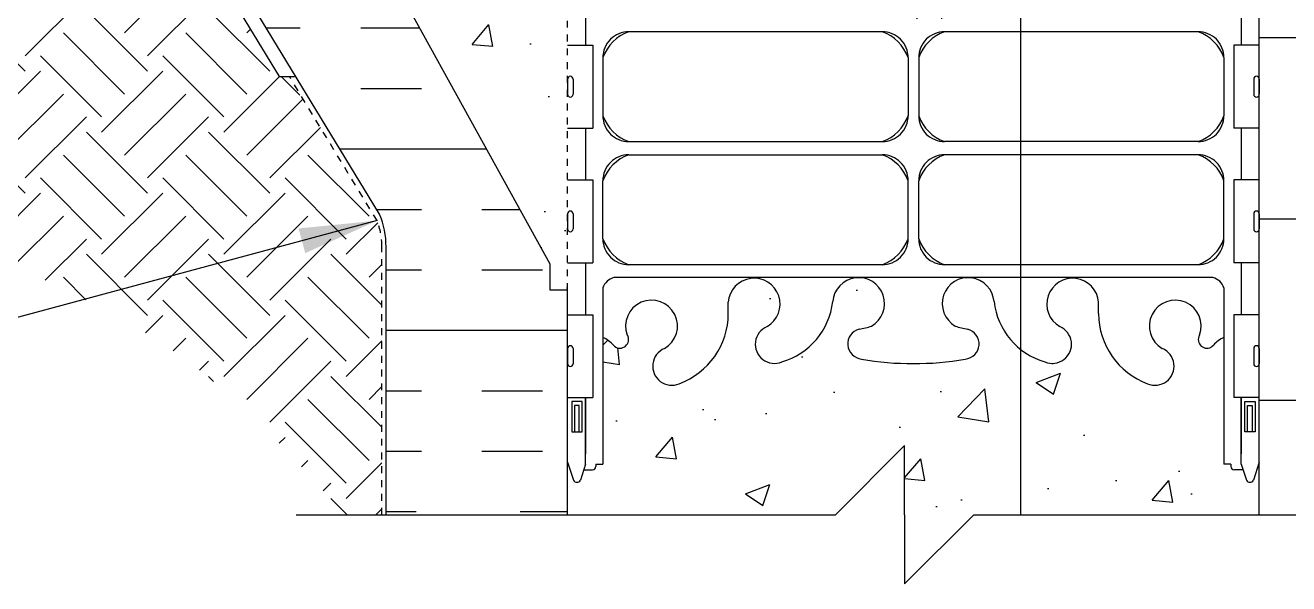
# Model space of a CAD drawing. Header units: inches. Extents: x 112.5 to 171.6, y -23.4 to 65.9.
# Drawn here: x 127.28 to 145.55, y 4.73 to 12.82 of the extents above; entities that cross this region are included whole.
import ezdxf

# ---------------------------------------------------------------- set-up
doc = ezdxf.new("R2010")
doc.units = ezdxf.units.IN
doc.header["$LTSCALE"] = 0.5
doc.header["$MEASUREMENT"] = 0
doc.linetypes.add('DASHEDX2', pattern=[1.5, 1, -0.5])
doc.linetypes.add('HIDDEN2', pattern=[0.1875, 0.125, -0.0625])
for name, color, linetype in [('HATCH', 12, 'Continuous'), ('Hidden2', 12, 'HIDDEN2'), ('line25', 2, 'Continuous'), ('LINE3', 3, 'Continuous'), ('LINE50', 5, 'Continuous'), ('LINE9', 9, 'Continuous'), ('TEXT', 4, 'Continuous'), ('Web_Edge', 9, 'Continuous')]:
    doc.layers.add(name, color=color, linetype=linetype)
doc.styles.add('DIM', font='romans.shx', dxfattribs={"width": 0.7})
doc.dimstyles.new('ext_12', dxfattribs={"dimscale": 12, "dimtxt": 0.09375, "dimasz": 0.09375, "dimexe": 0.09375, "dimexo": 0.0625, "dimgap": 0.0625, "dimtad": 1, "dimdec": 1, "dimzin": 3, "dimdsep": 46, "dimlunit": 4, "dimtxsty": 'DIM', "dimcen": 0.09, "dimdle": 0.09375, "dimclrt": 4, "dimadec": 0, "dimazin": 0, "dimtfac": 1, "dimtdec": 1, "dimtmove": 2, "dimatfit": 3, "dimfxl": 1, "dimfrac": 2, "dimtolj": 1, "dimtzin": 0, "dimarcsym": 0})

msp = doc.modelspace()

# ---------------------------------------------------------------- hatches: boundary and pattern name
at = {"layer": 'HATCH', "linetype": 'Continuous'}
h = msp.add_hatch(dxfattribs=at)
h.set_pattern_fill('AR-CONC', color=256, scale=0.5)
h.set_pattern_definition([(49.99999999999999, (0, 0), (3.586300913003767, -0.3137606749129755), [0.375, -4.125]), (355, (0, 0), (-0.693756668065, 3.760960668500059), [0.3, -3.3]), (100.45144446, (0.298858405, -0.02614672), (2.89254423363556, 3.447199954843147), [0.3187009599999999, -3.505710559999999]), (46.18420000000001, (0, 1), (5.336206653357862, -0.8275964039653827), [0.5625, -6.1875]), (96.63563549, (0.444683725, 0.931033465), (4.673309728371142, 4.870593003872752), [0.47805171, -5.258568799999999]), (351.1841639899999, (0, 1), (4.673309725273866, 4.870593001349951), [0.45, -4.950000005]), (21, (0.5, 0.75), (2.984535260592308, -2.013094453326694), [0.375, -4.125]), (326.0000000000001, (0.5, 0.75), (1.216576659607909, 3.625750225234265), [0.3, -3.3]), (71.45144474, (0.74871127, 0.58224213), (4.201111883649856, 1.612655764031769), [0.31870095, -3.50571056]), (37.50000000000001, (0, 0), (0.06079927658645334, 1.664469269156557), [0, -3.26, 0, -3.35, 0, -3.3125]), (7.499999999999999, (0, 0), (1.315347687210743, 1.972058559411801), [0, -1.91, 0, -3.185, 0, -1.2625]), (327.5, (-1.115, 0), (2.669112180862045, -0.1127743586718988), [0, -1.25, 0, -3.9, 0, -5.175]), (317.5, (-1.615, 0), (2.915930846711931, 0.5005249116615886), [0, -1.625, 0, -2.59, 0, -3.675])])
h.paths.add_polyline_path([(145.1214207367917, 57.25828009773525), (144.8854259676717, 57.2582800977352), (144.8854259676671, 57.1882800977352), (145.0804259676818, 57.1882800977352), (145.0804259676818, 56.6882800977352), (144.7804259676817, 56.6882800977352), (144.7804259676817, 57.1882800977352, -0.231744824776997), (144.422751520655, 57.33931584404508, 0.834348943481251), (144.211257238792, 57.21376001626842), (144.2229674447572, 57.19241412459426, -0.4546159428613818), (143.9531489702044, 56.69586049569624), (144.1870118678065, 56.74289006377941), (142.6062162918197, 56.3899308510796, -0.05497433642746644), (142.2793458332147, 56.35388293475287), (140.8773817565391, 56.36125432741986, -0.7678017647788162), (140.6902699916391, 57.06123769228028, -0.05561716192564654), (140.869568201312, 57.10680827064258, 0.8432432356322678), (140.8352517259414, 57.53912955369184, 0.04754436165066442), (140.1214248506743, 57.6038851877686, 0.001137159543214405), (140.1042428444001, 57.60392426518395), (140.1042428444001, 58.02819850870237), (145.1214207367917, 58.02819850870237)])
h.paths.add_polyline_path([(144.8854259676935, 57.59540324951811), (144.8854259676962, 57.63712930944226), (144.9754259676968, 57.63712930943538, -0.01792190260217172), (144.9420926343408, 57.62398235812952, 0.02351081453967414), (144.9205606861746, 57.61457369025941, -0.3458470847322642), (144.9746840518938, 57.60178703829924, -0.3735837265969425), (144.9661532049188, 57.27406787888533, -1), (144.899756732468, 57.33482566395125, 0.3730148297713313), (144.9054194025827, 57.54431906532059, -0.5037776998805583), (144.9203127616068, 57.61510869802526, 0.04013188813906167)], flags=16)
h.paths.add_polyline_path([(140.1042428444001, 57.60392426518395), (140.1042428444001, 58.02819850870237), (138.9845742861413, 58.02819850870237), (138.4550841035108, 57.49870832607179, -0.2447230782180458), (138.9914966253716, 56.70849730600269, 1.661382059457345), (139.5525797097094, 57.06123769228028, 0.05561716192564539), (139.3732815000365, 57.10680827064258, -0.8432432356324888), (139.4075979754072, 57.53912955369186, -0.04640469321336556)])
h.paths.add_polyline_path([(139.5529679448094, 56.73625432741986, -1), (139.1779679448094, 56.73625432741986, -1)], flags=16)
h.paths.add_polyline_path([(137.9845742861413, 58.02819850870237), (137.9845742861413, 59.02819850870237), (136.9845742861413, 58.02819850870237), (135.1214207367912, 58.02819850870237), (135.1214207367912, 57.73444100189054, 0.08841615068720518), (135.2674237336518, 57.63712930943538), (135.3574237336523, 57.63712930944226), (135.357423733655, 57.59540324951811, -0.2490694201798183), (135.4674237336711, 57.38828009774866), (135.4674237336747, 57.32078009773856, -0.4142135623889389), (135.4049237336747, 57.2582800977352), (135.3574237336769, 57.2582800977352), (135.3574237336814, 57.1882800977352), (135.4624237336669, 57.1882800977352, 0.2317357955359701), (135.82008825379, 57.33930442955095, -0.8344002606332611), (136.0315924625565, 57.21376001626842), (136.0198822565913, 57.19241412459426, 2.155403933975797), (136.5585301106967, 57.38683188147422, -1), (136.7721194080968, 57.89793408516295, -0.3112229933496695), (137.4810938240769, 56.88193994126485), (137.4805839330059, 56.71695211847378, 1.661382059455108), (138.0416670173435, 57.06969250475245, -0.01067247357724902), (138.030858585487, 57.074482808048), (137.9845742861413, 57.02819850870237), (137.9845742861413, 57.10196712024889, -0.5064615816704426), (137.9845742861413, 57.5485200929581)])
h.paths.add_polyline_path([(140.1042428444001, 54.9226772607179), (137.9635038681338, 54.92267726071785, 0.05497433642746692), (137.6366334095288, 54.88662934439112), (136.0558378335421, 54.53367013169132, 0.1744501189768916), (135.6484047895621, 54.23786304668526, -0.16867203976069), (135.462423733666, 54.08828009773552), (135.3574237336814, 54.08828009773552), (135.3574237336769, 54.01828009773552), (135.4049237336747, 54.01828009773553, -0.4142135623889344), (135.4674237336747, 53.95578009773216), (135.4674237336711, 53.88828009772206, -0.2490694201798178), (135.357423733655, 53.68115694595261), (135.3574237336523, 53.63943088602846), (135.2674237336518, 53.63943088603534, 0.08841615068716407), (135.1214207367913, 53.54211919358023), (135.1214207367914, 47.92676281020042, 0.08841615068710791), (135.2674237336517, 47.82945111774538), (135.3574237336523, 47.82945111775226), (135.357423733655, 47.78772505782811, -0.2490694201798173), (135.4674237336711, 47.58060190605866), (135.4674237336747, 47.51310190604856, -0.4142135623889365), (135.4049237336747, 47.45060190604519), (135.3574237336769, 47.4506019060452), (135.3574237336814, 47.3806019060452), (135.462423733666, 47.3806019060452, -0.1686720397605262), (135.648404789562, 47.23101895709564, 0.1744501189769593), (136.0558378335421, 46.9352118720894), (137.6366334095288, 46.58225265938961, 0.05497433642746768), (137.9635038681338, 46.54620474306287), (140.1042428444001, 46.54620474306282)])
h.paths.add_polyline_path([(145.1214207367916, 53.5421270805428, 0.08841040745024993), (144.9754259676968, 53.63943088603534), (144.8854259676962, 53.63943088602846), (144.8854259676935, 53.68115694595261, -0.2490694201798181), (144.7754259676774, 53.88828009772206), (144.7754259676738, 53.95578009773216, -0.4142135623888804), (144.8379259676738, 54.01828009773553), (144.8854259676717, 54.01828009773553), (144.8854259676671, 54.08828009773552), (144.7804259676825, 54.08828009773552, -0.1686720397607656), (144.5944449117864, 54.23786304668536, 0.1744501189768532), (144.1870118678064, 54.53367013169132), (142.6062162918197, 54.88662934439112, 0.05497433642746693), (142.2793458332147, 54.92267726071785), (140.1042428444001, 54.9226772607179), (140.1042428444001, 46.54620474306282), (140.1214248506743, 46.54620474306282), (142.2793458332147, 46.54620474306287, 0.05497433642746687), (142.6062162918197, 46.58225265938961), (144.1870118678064, 46.9352118720894, 0.1744501189768073), (144.5944449117863, 47.23101895709524, -0.1686720397608633), (144.7804259676824, 47.3806019060452), (144.8854259676671, 47.3806019060452), (144.8854259676717, 47.45060190604519), (144.8379259676738, 47.45060190604519, -0.4142135623888886), (144.7754259676738, 47.51310190604856), (144.7754259676774, 47.58060190605866, -0.2490694201798191), (144.8854259676935, 47.78772505782811), (144.8854259676962, 47.82945111775226), (144.9754259676968, 47.82945111774538, 0.08841040745019517), (145.1214207367915, 47.92675492323784)])
h.paths.add_polyline_path([(137.8293254416345, 45.09832317679325, 0.3733745676624755), (137.4805839330059, 44.75192988530694), (137.4810337403117, 44.60638364557705, -0.3161137694332014), (136.7721194080969, 43.57094791861783, -1), (136.5585301106967, 44.08205012230651, 2.155403933975673), (136.0198822565913, 44.27646787918646), (136.0315924625565, 44.2551219875123, -0.8343745963365923), (135.8200932172762, 44.12957186704185, 0.2317403101388565), (135.4624237336669, 44.28060190604552), (135.3574237336814, 44.28060190604552), (135.3574237336769, 44.21060190604552), (135.4049237336747, 44.21060190604553, -0.4142135623889323), (135.4674237336747, 44.14810190604216), (135.4674237336711, 44.08060190603206, -0.2490694201798192), (135.357423733655, 43.87347875426261), (135.3574237336523, 43.83175269433846), (135.2674237336518, 43.83175269434534, 0.08841615068706739), (135.1214207367914, 43.73444100189036), (135.1214207367914, 41.7344410018903), (135.1214207367914, 39.73444100189022, 0.08841615068704645), (135.2674237336517, 39.63712930943527), (135.3574237336523, 39.63712930944214), (135.357423733655, 39.595403249518, -0.2490694201798172), (135.4674237336711, 39.38828009774855), (135.4674237336747, 39.32078009773845, -0.4142135623889365), (135.4049237336747, 39.25828009773508), (135.3574237336769, 39.25828009773509), (135.3574237336814, 39.18828009773509), (135.4624237336669, 39.18828009773509, 0.2317357953059846), (135.8200882535372, 39.33930442926008, -0.8344002619403942), (136.0315924625565, 39.21376001626831), (136.0198822565913, 39.19241412459415, 2.155403933975173), (136.5585301106968, 39.38683188147405, -1), (136.7721194080972, 39.89793408516266, -0.3112229933495401), (137.4810938240769, 38.88193994126473), (137.4805839330059, 38.71695211847367, 0.373374567662476), (137.8293254416345, 38.37055882698736)])
h.paths.add_polyline_path([(140.1042428444001, 43.86495773859677, -0.04640469321336632), (139.4075979754072, 43.92975245008886, -0.8432432356325935), (139.3732815000367, 44.36207373313817, 0.05561716192563215), (139.5525797097095, 44.4076443115005, 1.661382059457842), (138.9914966253716, 44.76038469777767, -0.3009499255517192), (138.2552563147255, 43.88808729533199, -1), (138.0416670173437, 44.3991894990284, 0.7949104091165008), (137.8293254416345, 45.09832317679325), (137.8293254416345, 38.37055882698736, 0.7949104091167811), (138.0416670173435, 39.06969250475234, -1), (138.255256314726, 39.58079470844847, -0.3009499255517746), (138.9914966253716, 38.7084973060022, 1.661382059454825), (139.5525797097098, 39.06123769228, 0.05561716192583858), (139.3732815000363, 39.1068082706425, -0.843243235628734), (139.4075979754061, 39.53912955369154, -0.04640469321344106), (140.1042428444001, 39.60392426518383)])
h.paths.add_polyline_path([(145.1214207367914, 41.7344410018903), (145.1214207367915, 43.73444888885293, 0.08841040745015341), (144.9754259676968, 43.83175269434534), (144.8854259676962, 43.83175269433846), (144.8854259676935, 43.87347875426261, -0.2490694201798171), (144.7754259676774, 44.08060190603206), (144.7754259676738, 44.14810190604216, -0.4142135623889365), (144.8379259676738, 44.21060190604553), (144.8854259676717, 44.21060190604552), (144.8854259676671, 44.28060190604552), (144.7804259676816, 44.28060190604552, 0.2317357955644494), (144.4227614475272, 44.12957757419377, -0.8344002604714367), (144.211257238792, 44.2551219875123), (144.2229674447572, 44.27646787918646, 2.15540393397643), (143.684319590652, 44.08205012230645, -1), (143.4707302932508, 43.57094791861812, -0.3112229933494161), (142.7617558772716, 44.58694206251585), (142.7622657683426, 44.75192988530694, 1.6613820594557), (142.2011826840052, 44.39918949902819, -1), (141.9875933866231, 43.88808729533197, -0.3009499255517974), (141.2513530759769, 44.76038469777791, 1.661382059457751), (140.6902699916392, 44.40764431150043, 0.05561716192562534), (140.869568201312, 44.36207373313815, -0.8432432356306002), (140.8352517259419, 43.92975245008898, -0.04868417691274823), (140.1042428444001, 43.86511405068379), (140.1042428444001, 39.60376795309681, -0.04868417691270191), (140.8352517259412, 39.53912955369175, -0.8432432356327108), (140.8695682013119, 39.10680827064245, 0.05561716192560345), (140.6902699916391, 39.06123769228016, 1.661382059458657), (141.251353075977, 38.70849730600315, -0.3009499255516672), (141.987593386623, 39.58079470844863, -1), (142.2011826840051, 39.06969250475237, 1.661382059455246), (142.7622657683426, 38.71695211847367), (142.7618159610368, 38.86249835820354, -0.3161137694332046), (143.4707302932516, 39.89793408516277, -1), (143.6843195906516, 39.38683188147398, 2.15540393397488), (144.2229674447572, 39.19241412459415), (144.211257238792, 39.2137600162683, -0.8343745963366241), (144.4227564840723, 39.33931013673876, 0.2317403101388408), (144.7804259676816, 39.18828009773509), (144.8854259676671, 39.18828009773509), (144.8854259676717, 39.25828009773509), (144.8379259676738, 39.25828009773508, -0.4142135623889219), (144.7754259676738, 39.32078009773845), (144.7754259676774, 39.38828009774855, -0.2490694201798135), (144.8854259676935, 39.595403249518), (144.8854259676962, 39.63712930944214), (144.9754259676968, 39.63712930943527, 0.0884104074501347), (145.1214207367914, 39.73443311492765)])
h.paths.add_polyline_path([(141.0648817565391, 38.73625432741974, -1), (140.6898817565391, 38.73625432741974, -1)], flags=16)
h.paths.add_polyline_path([(137.8293254416345, 36.91666392393202, 0.03253752820909848), (137.6366334095287, 36.886629344391), (136.0558378335421, 36.53367013169121, 0.1744501189767775), (135.6484047895622, 36.23786304668541, -0.1686720397609037), (135.4624237336661, 36.08828009773541), (135.3574237336814, 36.08828009773541), (135.3574237336769, 36.01828009773541), (135.4049237336747, 36.01828009773541, -0.4142135623889198), (135.4674237336747, 35.95578009773205), (135.4674237336711, 35.88828009772195, -0.2490694201798245), (135.357423733655, 35.68115694595249), (135.3574237336523, 35.63943088602835), (135.2674237336518, 35.63943088603523, 0.08841615068704808), (135.1214207367914, 35.54211919358028), (135.1214207367914, 33.59992693917865, -0.5205670499998428), (135.3522631244631, 33.59992693917859, -0.5205670500024118), (135.4729306909072, 33.59992693917906, -0.5205670499981297), (135.6565552721702, 33.59992693917852, -0.5205670500013982), (135.7614836302029, 33.59992693917874, -0.5205670500004954), (135.9713401650933, 33.59992693917891, -0.5205670499958774), (136.0972541947319, 33.59992693917809, -0.5205670500003072), (136.2231682243711, 33.59992693917815, -0.5205670500021624), (136.4330249404368, 33.59992693917886, -0.5205670499983678), (136.6428816565016, 33.59992693917832, -0.5205670500010089), (136.7635492229455, 33.59992693917852, -0.5205670500001036), (136.9891451474219, 33.59992693917856, -0.5205670500029406), (137.083580760239, 33.59992693917899, -0.5205670499991399), (137.2724516235226, 33.59992693917873, -0.5205670499999999), (137.5505118176027, 33.59992693917873, -0.5205670499986691), (137.7603685336676, 33.5999269391783, -0.1780156656871084), (137.8293254416345, 33.6478753394259)])
h.paths.add_polyline_path([(140.1042428444001, 36.92267726071779), (137.9635038681338, 36.92267726071773, 0.0223967465078862), (137.8293254416345, 36.91666392393202), (137.8293254416345, 33.6478753394259, -0.3134996564537247), (137.9597323233423, 33.59992693917864, -0.5205670500005835), (138.2063139194254, 33.59992693917887, -0.5205670500006618), (138.3164887406534, 33.59992693917899, -0.5205670499994632), (138.6227884875961, 33.59992693917872, -0.5205670500021436), (138.7277168456289, 33.59992693917908, -0.5205670499942138), (138.8431379488766, 33.59992693917803, -0.5205670500064132), (138.9638055153212, 33.59992693917924, -0.52056704999549), (139.0529946649422, 33.59992693917861, -0.5205670500003056), (139.1684157681906, 33.59992693917867, -0.5205670499996384), (139.3467940674334, 33.59992693917856, -0.520567050001686), (139.4936935875044, 33.59992693917896, -0.520567050000445), (139.6458397519455, 33.59992693917906, -0.5205670499973201), (139.8032321984065, 33.5999269391784, -0.5205670500019328), (139.9029142744189, 33.5999269391787, -0.5205670499987828), (140.0812923924866, 33.59992693917836, -0.06366063212874838), (140.1042428444001, 33.62516230136303)])
h.paths.add_polyline_path([(145.1214207367914, 35.54212708054284, 0.08841040745013386), (144.9754259676968, 35.63943088603523), (144.8854259676962, 35.63943088602835), (144.8854259676935, 35.68115694595249, -0.2490694201798132), (144.7754259676774, 35.88828009772195), (144.7754259676738, 35.95578009773205, -0.4142135623888782), (144.8379259676738, 36.01828009773541), (144.8854259676717, 36.01828009773541), (144.8854259676671, 36.08828009773541), (144.7804259676824, 36.08828009773541, -0.1686720397614548), (144.5944449117858, 36.23786304668604, 0.1744501189765066), (144.1870118678064, 36.5336701316912), (142.6062162918197, 36.886629344391, 0.05497433642746752), (142.2793458332147, 36.92267726071773), (140.1042428444001, 36.92267726071779), (140.1042428444001, 33.62516230136303, -0.442250404228859), (140.3016418537681, 33.599926939179, -0.5205670499985258), (140.4957593614218, 33.59992693917855, -0.5205670500006964), (140.7003696142918, 33.59992693917907, -0.5205670499986317), (140.800051509129, 33.64203499509132, -0.5205670500015492), (140.9312120019637, 33.64203499509164, -0.520567049993413), (141.0204009704096, 33.64203499509084, -0.4392635881371952), (141.1214207367915, 33.64203499509139, -0.520567049999625), (141.3522631244631, 33.64203499509125, -0.5205670499976621), (141.4729306909067, 33.64203499509081, -0.520567050000912), (141.6565552721702, 33.64203499509108, -0.5205670500002296), (141.7614836302028, 33.64203499509111, -0.5205670500004062), (141.9713401650932, 33.64203499509125, -0.5205670500001113), (142.0972541947323, 33.64203499509127, -0.5205670499999264), (142.2231682243714, 33.64203499509125, -0.5205670500005042), (142.4330249404368, 33.64203499509142, -0.5205670499988181), (142.6428816565017, 33.64203499509103, -0.520567050002248), (142.7635492229457, 33.64203499509146, -0.5205670499999723), (142.9891451474221, 33.64203499509145, -0.5205670499953947), (143.0835807602384, 33.64203499509076, -0.5205670500011843), (143.2724516235224, 33.64203499509112, -0.5205670500004244), (143.5505118176027, 33.6420349950913, -0.5205670499998003), (143.7603685336678, 33.64203499509124, -0.5205670500004872), (143.9597323233425, 33.64203499509139, -0.5205670499985174), (144.206313919425, 33.64203499509081, -0.5205670500065332), (144.3164887406537, 33.64203499509195, -0.5205670499978919), (144.6227884875958, 33.64203499509092, -0.5205670499997043), (144.7277168456284, 33.64203499509088, -0.5205670500017636), (144.843137948877, 33.6420349950912, -0.5205670499996528), (144.9638055153207, 33.64203499509114, -0.5205670500049439), (145.0529946649426, 33.64203499509183, -0.2855581962695071), (145.1214207367914, 33.6712575356436)])
h.paths.add_polyline_path([(145.1214207367914, 32.60944100189009), (145.1214207367914, 33.67125753564361, 0.2855581962718153), (145.0529946649425, 33.64203499509079, 0.5205670500107283), (144.96380551532, 33.64203499509208, 0.5205670499914395), (144.8431379488774, 33.64203499509065, 0.5205670500031496), (144.7277168456286, 33.64203499509123, 0.5205670500050397), (144.6227884875954, 33.64203499509206, 0.5205670499962801), (144.3164887406539, 33.64203499509168, 0.5205670500101041), (144.2063139194247, 33.64203499509116, 0.5205670499980518), (143.9597323233423, 33.64203499509124, 0.5205670499985566), (143.7603685336682, 33.64203499509078, 0.5205670500012882), (143.5505118176027, 33.64203499509119, 0.5205670500002724), (143.2724516235225, 33.64203499509132, 0.5205670500014512), (143.0835807602384, 33.6420349950908, 0.5205670499986726), (142.9891451474217, 33.64203499509155, 0.5205670499977453), (142.7635492229459, 33.64203499509117, 0.5205670500060421), (142.6428816565013, 33.64203499509148, 0.520567049997822), (142.4330249404367, 33.64203499509115, 0.5205670499988515), (142.2231682243717, 33.6420349950908, 0.5205670500043544), (142.097254194732, 33.64203499509161, 0.5205670499976057), (141.9713401650932, 33.64203499509116, 0.5205670499997349), (141.761483630203, 33.64203499509079, 0.5205670500047703), (141.6565552721698, 33.64203499509152, 0.520567049998821), (141.4729306909068, 33.64203499509065, 0.5205670500017179), (141.3522631244628, 33.64203499509181, 0.5205670499982422), (141.1214207367915, 33.64203499509117, 0.4392635881353033), (141.0204009704099, 33.64203499509048, 0.5205670500022472), (140.9312120019631, 33.6420349950925, 0.5205670499992407), (140.8000515091288, 33.64203499509138, 0.5205670499969984), (140.7003696142918, 33.59992693917917, 0.5205670499997069), (140.495759361422, 33.59992693917833, 0.5205670499997226), (140.301641853768, 33.59992693917843, 0.5205670500008132), (140.0812923924868, 33.59992693917872, 0.5205670499975552), (139.9029142744193, 33.59992693917812, 0.5205670500078596), (139.8032321984062, 33.59992693917925, 0.5205670499949963), (139.6458397519457, 33.59992693917883, 0.5205670500013881), (139.4936935875045, 33.59992693917891, 0.5205670500010756), (139.3467940674336, 33.59992693917854, 0.5205670500000112), (139.1684157681907, 33.59992693917857, 0.5205670500016257), (139.0529946649421, 33.59992693917884, 0.5205670499914117), (138.9638055153215, 33.59992693917883, 0.520567050006988), (138.8431379488768, 33.59992693917895, 0.5205670499934875), (138.7277168456292, 33.59992693917861, 0.520567050007091), (138.6227884875958, 33.59992693917891, 0.5205670499986407), (138.3164887406535, 33.59992693917893, 0.5205670500003043), (138.2063139194255, 33.59992693917872, 0.520567050000918), (137.9597323233423, 33.59992693917864, 0.3134996564537739), (137.8293254416345, 33.64787533942589), (137.8293254416345, 28.55221807984847, 0.02239674650788233), (137.9635038681338, 28.54620474306276), (140.1214248506743, 28.5462047430627), (142.2793458332147, 28.54620474306276, 0.05497433642746693), (142.6062162918197, 28.58225265938949), (144.1870118678064, 28.93521187208928, 0.1744501189770518), (144.5944449117867, 29.23101895709572, -0.1686720397603792), (144.7804259676825, 29.38060190604509), (144.8854259676671, 29.38060190604509), (144.8854259676717, 29.45060190604508), (144.8379259676738, 29.45060190604508, -0.414213562388899), (144.7754259676738, 29.51310190604845), (144.7754259676774, 29.58060190605855, -0.2490694201798182), (144.8854259676935, 29.787725057828), (144.8854259676962, 29.82945111775214), (144.9754259676968, 29.82945111774526, 0.08841040745013398), (145.1214207367914, 29.92675492323765)])
h.paths.add_polyline_path([(137.8293254416345, 33.6478753394259, 0.1780156656871166), (137.7603685336677, 33.59992693917813, 0.5205670499988309), (137.5505118176028, 33.59992693917861, 0.5205670500006899), (137.2724516235225, 33.59992693917874, 0.5205670499979407), (137.0835807602391, 33.5999269391788, 0.5205670500053704), (136.9891451474218, 33.59992693917891, 0.5205670499993855), (136.7635492229456, 33.5999269391787, 0.520567050002739), (136.6428816565014, 33.59992693917921, 0.5205670499958593), (136.4330249404372, 33.59992693917827, 0.5205670500029247), (136.2231682243713, 33.59992693917879, 0.5205670500023687), (136.0972541947318, 33.59992693917926, 0.5205670499927338), (135.9713401650937, 33.59992693917833, 0.5205670500012053), (135.7614836302032, 33.5999269391784, 0.5205670500093671), (135.6565552721695, 33.59992693917974, 0.5205670499937441), (135.4729306909074, 33.59992693917874, 0.5205670500048034), (135.352263124463, 33.59992693917884, 0.5205670499994901), (135.1214207367914, 33.59992693917865), (135.1214207367914, 29.92676281020021, 0.08841615068704645), (135.2674237336517, 29.82945111774526), (135.3574237336523, 29.82945111775214), (135.357423733655, 29.787725057828, -0.2490694201798145), (135.4674237336711, 29.58060190605855), (135.4674237336747, 29.51310190604845, -0.4142135623889365), (135.4049237336747, 29.45060190604508), (135.3574237336769, 29.45060190604508), (135.3574237336814, 29.38060190604509), (135.4624237336661, 29.38060190604509, -0.1686720397639657), (135.6484047895647, 29.23101895709155, 0.1744501189753072), (136.0558378335421, 28.93521187208928), (137.6366334095288, 28.58225265938949, 0.03253752820909674), (137.8293254416345, 28.55221807984848)])
h.paths.add_polyline_path([(137.8293254416345, 27.09832317679314, 0.3733745676624753), (137.4805839330059, 26.75192988530682), (137.4810337403117, 26.60638364557688, -0.3161137694331541), (136.772119408097, 25.57094791861777, -1), (136.5585301106972, 26.08205012230669, 2.15540393397358), (136.0198822565913, 26.27646787918634), (136.0315924625565, 26.25512198751219, -0.8343745963365462), (135.8200932172762, 26.12957186704174, 0.231740310138857), (135.4624237336669, 26.2806019060454), (135.3574237336814, 26.28060190604541), (135.3574237336769, 26.21060190604541), (135.4049237336747, 26.21060190604541, -0.414213562388899), (135.4674237336747, 26.14810190604204), (135.4674237336711, 26.08060190603194, -0.2490694201798141), (135.357423733655, 25.8734787542625), (135.3574237336523, 25.83175269433834), (135.2674237336518, 25.83175269434523, 0.08841615068704808), (135.1214207367914, 25.73444100189027), (135.1214207367914, 23.7344410018903), (135.1214207367914, 22.97505231989737), (135.2003086161892, 23.21697515005111, -0.7257365567850741), (135.3064171168285, 23.23570788534397), (135.3553301603067, 23.08570788534386), (135.4814171168282, 23.08570788534395, -0.4142135623733448), (135.5314171168283, 23.03570788534395), (135.5314171168284, 23.00570788534387), (135.6314171168283, 23.00570788534392), (135.6314187951272, 22.0293053836707), (136.6592973513415, 21.86005849885018, -0.02738957254440524), (136.6892159222679, 21.85513221169597), (137.8293254416345, 21.66740576936438)])
h.paths.add_polyline_path([(141.6674190375555, 26.04617756014534, -0.2085134546882652), (141.251353075977, 26.76038469777722, 1.661382059456443), (140.6902699916384, 26.40764431150061, 0.05561716192568123), (140.8695682013114, 26.3620737331382, -0.843243235636265), (140.8352517259405, 25.9297524500886, -0.04754436165064248), (140.1214248506737, 25.864996816012, -0.04754436165063641), (139.4075979754071, 25.92975245008877, -0.8432432356322118), (139.3732815000365, 26.36207373313803, 0.05561716192559845), (139.5525797097092, 26.40764431150021, 1.661382059446302), (138.9914966253722, 26.7603846977829, -0.3009499255531962), (138.2552563147253, 25.88808729533179, -1), (138.0416670173433, 26.39918949902802, 0.794910409117087), (137.8293254416345, 27.09832317679314), (137.8293254416345, 21.66740576936439), (139.252665038971, 21.43304365388439, -0.1491697539706988), (139.3715985975061, 21.48146320231793, -0.04993240552124677), (140.1214207367662, 21.54588358828924, -0.04993240552137328), (140.8712428760281, 21.48146320231756, -0.5697745947913395), (141.034018814214, 21.13973217715355), (141.4344051374697, 21.07380596677969, -0.08568689649869154), (141.6674190375555, 21.33744414363951)])
h.paths.add_polyline_path([(143.7464207367919, 24.10944100189036), (145.1214207367914, 24.10944100189037), (145.1214207367914, 25.73444888885285, 0.08841040745013302), (144.9754259676968, 25.83175269434523), (144.8854259676962, 25.83175269433835), (144.8854259676935, 25.8734787542625, -0.2490694201798142), (144.7754259676774, 26.08060190603194), (144.7754259676738, 26.14810190604204, -0.4142135623889365), (144.8379259676738, 26.21060190604541), (144.8854259676717, 26.2106019060454), (144.8854259676671, 26.2806019060454), (144.7804259676816, 26.2806019060454, 0.231735794867998), (144.4227614482929, 26.12957757507418, -0.8344002644299114), (144.211257238792, 26.25512198751219), (144.2229674447572, 26.27646787918635, 0.2356648398152875), (144.1871150548206, 26.60944100189025), (143.7464207367919, 26.60944100189025, -0.08672050347123042), (143.5768442557261, 26.63907538126163, 0.4572840597588014), (143.684319590652, 26.08205012230633, -1), (143.4707302932532, 25.57094791861713, -0.311222993350031), (142.7617558772716, 26.5869420625157), (142.7622657683426, 26.75192988530682, 1.66138205945295), (142.2011826840044, 26.39918949902843, -1), (141.9875933866242, 25.88808729533153, -0.08697839327725226), (141.6674190375555, 26.04617756014534), (141.6674190375555, 21.33744414363952, -0.09803726214774625), (142.0235845367099, 21.52312835707436, -1), (142.2371738340923, 21.01202615337829, 0.06399404901242041), (142.1610811528991, 20.95415403791936), (142.4041166906393, 20.91413665705803, -0.06948418126676975), (142.7978734308556, 20.78337262310032), (142.7978071111239, 20.80483200682937, -0.3161137694330635), (143.5067214433382, 21.84026773378838, -1), (143.7203107407372, 21.32916553009895, 2.15540393396858), (144.2589585948443, 21.13474777321997), (144.2472483888791, 21.15609366489399, -0.8343745963369881), (144.4587476341594, 21.28164378536455, 0.108939815690826), (144.6114243567565, 21.16845117614886), (144.6114243567545, 23.00570788534392), (144.7114243567546, 23.00570788534387), (144.7114243567546, 23.03570788534395, -0.4142135623733189), (144.7614243567546, 23.08570788534394), (144.8875113132762, 23.08570788534385), (144.9303158561138, 23.21697515004624, -0.7257365568512691), (145.0364243567561, 23.23570788533963), (145.1214207367914, 22.97505231989737), (145.1214207367914, 23.60944100189041), (143.8464207367919, 23.60944100189042, 0.4142135623730978), (143.7464207367919, 23.50944100189045), (143.7464207367919, 22.10944100189025), (143.2464207367914, 22.1094410018903), (143.2464207367919, 23.60944100189051, -0.4142135623730074)])
h.paths.add_polyline_path([(139.516580331808, 21.00357134090529, 0.05561716192597808), (139.3372821221341, 21.04914191926806, -0.6165232501479585), (139.252665038971, 21.43304365388439), (137.8293254416345, 21.66740576936439), (137.8354939458092, 21.26757725522918, -0.5355214610651015), (138.2192569368201, 21.52312835707509, -0.3009499255525502), (138.9554972474685, 20.65083095462793, 1.661382059449909)])
h.paths.add_polyline_path([(141.2873442260644, 20.65083095463211, -0.1095602174412272), (141.4344051374697, 21.0738059667797), (141.0340188142141, 21.13973217715355, -0.1847188741665833), (140.9055593514029, 21.04914191926881, 0.05561716192713285), (140.7262611417252, 21.00357134090543, 1.661382059463259)])
h.paths.add_polyline_path([(142.7982569184297, 20.6592857670995), (142.7978734308556, 20.78337262310032, 0.06948418126685624), (142.4041166906388, 20.91413665705812), (142.1610811528991, 20.95415403791936, 1.443877072178053)])
h.paths.add_polyline_path([(136.6592973513417, 21.86005849885015), (135.6314187951272, 22.0293053836707), (135.6314202748124, 21.16845259002756, 0.1089334969714593), (135.7840888757933, 21.28163807806916, -0.8344002611169242), (135.9955930846533, 21.15609366489399), (135.9838828786881, 21.13474777321998, 2.155403933981662), (136.5225307327923, 21.32916553010042, -0.8657108306802885)])
h.paths.add_polyline_path([(138.2192569368202, 21.52312835707504, -0.3009499255526319), (138.9554972474685, 20.65083095462744, 0.3926768993805261), (139.3294685669062, 20.30358797604555), (137.8185558745404, 20.31204278851766, -0.3926768993804828), (137.4445845551027, 20.6592857670995), (137.4450944461738, 20.82427358989048, 0.3112229933493444), (136.7361200301948, 21.84026773378813, 0.04450018129124067), (136.689215922209, 21.85513221170566), (136.6592973513415, 21.86005849885018, -0.02738957254431964), (136.6892159222677, 21.85513221169599), (137.8293254416345, 21.66740576936439), (137.8356257620643, 21.2590332231705, -0.5454882056348648)])
h.paths.add_polyline_path([(141.6674190375555, 16.55635439443697), (135.7925760064414, 16.55635439443697, 0.2681558504666305), (135.6314210990113, 16.40821732226832), (135.6314210990113, 15.04678436489596), (135.7514171168141, 14.84679100189035), (135.7514171168141, 14.73444100189008), (135.7514171168141, 14.62209100189026), (135.6314210990113, 14.42209763888466), (135.6314210990113, 13.06066468151226, 0.2681558504665981), (135.7925760064414, 12.91252760934361), (141.6674190375555, 12.91252760934361)])
h.paths.add_polyline_path([(141.6674190375555, 16.55635439443696), (141.6674190375555, 12.91252760934361), (144.4502736949057, 12.91252760934361, 0.2681384484784901), (144.6114243567568, 13.06065112545825), (144.611424356757, 14.42209100190937), (144.4914243567687, 14.62209100189071), (144.4914243567687, 14.73444100189099), (144.4914243567687, 14.84679100189081), (144.6114243567571, 15.0467910018723), (144.6114243567573, 16.40823087832087, 0.2681384484803265), (144.4502736949057, 16.55635439443697)])
h.paths.add_polyline_path([(141.6674190375555, 8.13143786014109, -0.197097440074505), (141.2873442260637, 8.818051049156296, 1.66138205944406), (140.7262611417253, 8.465310662874963, 0.0556171619262187), (140.9055593514, 8.419740084512107, -0.8432432356491597), (140.8712428760223, 7.987418801461928, -0.04993240552094638), (140.1214207367667, 7.922998415491364, -0.04993240552143121), (139.3715985975039, 7.987418801463079, -0.8432432356298095), (139.33728212213, 8.419740084511872, 0.05561716192693403), (139.516580331807, 8.465310662875112, 1.661382059443019), (138.955497247469, 8.818051049157376, -0.3009499255535501), (138.2192569368211, 7.945753646705668, -1), (138.0056676394402, 8.456855850402405, 1.661382059455451), (137.4445845551027, 8.809596236681102), (137.4450343624085, 8.664049996951213, -0.3161137694322136), (136.7361200301972, 7.628614269993484, -1), (136.5225307327951, 8.139716473681624, 2.15540393396903), (135.9838828786881, 8.3341342305606), (135.9955930846533, 8.312788338886612, -0.8343745963371402), (135.784093839373, 8.187238218416049, 0.1089377873102202), (135.6314203466276, 8.300429381600438), (135.6314171168283, 6.463174118436655), (135.5314171168284, 6.463174118436712), (135.5314171168283, 6.433174118436632, -0.4142135623733189), (135.4814171168282, 6.383174118436635), (135.3553301603067, 6.383174118436727), (135.3125256174691, 6.251906853734347, -0.725736556851395), (135.2064171168267, 6.233174118440964), (135.1214207367914, 6.493829683883142), (135.1214207367914, 5.734441001890296), (138.9937330173435, 5.734441001890296), (139.9937330173435, 6.73444100189031), (139.9937330173435, 5.734441001890303), (139.9937330173435, 4.734441001890303), (140.9937330173435, 5.734441001890303), (141.6674190375555, 5.734441001890303)])
h.paths.add_polyline_path([(144.6114243567568, 8.300430827631892, 0.108935479223875), (144.4587525989133, 8.187243927061893, -0.8344002671880575), (144.2472483888791, 8.312788338886612), (144.2589585948443, 8.3341342305606, 2.155403933974662), (143.7203107407386, 8.139716473680807, -1), (143.5067214433447, 7.628614269989754, -0.3112229933512484), (142.7977470273586, 8.644608413890047), (142.7982569184297, 8.80959623668111, 1.661382059449155), (142.2371738340903, 8.456855850403201, -1), (142.0235845367055, 7.945753646707516, -0.09803726214663823), (141.6674190375555, 8.131437860141084), (141.6674190375555, 5.734441001890303), (145.1214207367914, 5.73444100189031), (145.1214207367914, 6.493829683883156), (145.0425328573936, 6.251906853729309, -0.7257365567840784), (144.9364243567543, 6.233174118436629), (144.8875113132762, 6.383174118436735), (144.7614243567546, 6.383174118436628, -0.414213562373376), (144.7114243567546, 6.433174118436632), (144.7114243567544, 6.463174118436712), (144.6114243567545, 6.463174118436662)])
at = {"layer": 'HATCH'}
h = msp.add_hatch(dxfattribs=at)
h.set_pattern_fill('INSUL', color=256, scale=7, style=0)
h.set_pattern_definition([(0, (25.23172057118137, -8.359081475926814), (0, 2.625), []), (0, (25.23172057118137, -7.484081475926814), (0, 2.625), [0.875, -0.875]), (0, (25.23172057118137, -6.609081475926814), (0, 2.625), [0.875, -0.875])])
h.paths.add_polyline_path([(147.7464207367914, 41.7344410018903), (147.3089207367914, 41.7344410018903), (147.3089207367914, 41.2344410018903), (145.8089207367914, 41.2344410018903), (145.8089207367914, 41.7344410018903), (145.1214207367914, 41.7344410018903), (145.1214207367914, 31.48444100189006), (147.7464207367914, 28.85944100189019), (147.7464207367914, 29.9844410018903)])
h.paths.add_polyline_path([(147.7464207367914, 20.7344410018903), (145.1214207367912, 18.10944100189015), (145.1214207367914, 5.734441001890303), (147.7464207367914, 5.734441001890303)])
h = msp.add_hatch(dxfattribs=at)
h.set_pattern_fill('INSUL', color=256, scale=7, style=0)
h.set_pattern_definition([(0, (-2867.369344917794, -416.8478394666566), (0, 2.625), []), (0, (-2867.369344917794, -415.9728394666566), (0, 2.625), [0.875, -0.875]), (0, (-2867.369344917794, -415.0978394666566), (0, 2.625), [0.875, -0.875])])
h.paths.add_polyline_path([(129.6964207367913, 18.73444100189036, -0.0795791067839555), (128.6964207367913, 21.98444100189036), (128.6964207367913, 23.73444100189036), (127.9964207367914, 23.73444100189036), (127.9964207367914, 18.73444100189036, 0.1316524975873954), (128.6662937178692, 16.23444100189036), (132.4042991396257, 10.0844410018905, -0.1043800181721882), (132.4964207367919, 9.609441001890474), (132.4964207367914, 5.734441001890474), (132.9339207367914, 5.734441001890474), (132.9339207367914, 6.234441001890474), (134.4339207367914, 6.234441001890474), (134.4339207367914, 5.734441001890474), (135.1214207367914, 5.734441001890474), (135.1214207367914, 8.984441001890474), (134.8714207367914, 8.984441001890474), (134.8714207367914, 9.359441001890474)])
h = msp.add_hatch(dxfattribs=at)
h.set_pattern_fill('AR-CONC', color=256, scale=0.5, style=0)
h.set_pattern_definition([(49.99999999999999, (-2867.369344917794, -416.8478394666566), (3.586300913003767, -0.3137606749129755), [0.375, -4.125]), (355, (-2867.369344917794, -416.8478394666566), (-0.693756668065, 3.760960668500059), [0.3, -3.3]), (100.4514, (-2867.070486517794, -416.8739861666567), (2.892546908570108, 3.447197710304768), [0.3187009499999995, -3.505710559999996]), (46.18420000000001, (-2867.369344917794, -415.8478394666566), (5.336205243128222, -0.8275950716450908), [0.5625, -6.1875]), (96.6356, (-2866.924661192794, -415.9168060016567), (4.673313527743517, 4.870589354502209), [0.4780514399999994, -5.258564999999991]), (351.1842, (-2867.369344917794, -415.8478394666566), (4.673309725668136, 4.870593004626623), [0.45, -4.95]), (21, (-2866.869344917794, -416.0978394666566), (2.984535260592308, -2.013094453326694), [0.375, -4.125]), (326.0000000000001, (-2866.869344917794, -416.0978394666566), (1.216576659607909, 3.625750225234265), [0.3, -3.3]), (71.4514, (-2866.620633752794, -416.2655974966567), (4.20111314290745, 1.612652483549762), [0.31870095, -3.50571056]), (37.50000000000001, (-2867.369344917794, -416.8478394666566), (0.06079927658645334, 1.664469269156557), [0, -3.26, 0, -3.35, 0, -3.3125]), (7.499999999999999, (-2867.369344917794, -416.8478394666566), (1.315347687210743, 1.972058559411801), [0, -1.91, 0, -3.185, 0, -1.2625]), (327.5, (-2868.484344917794, -416.8478394666566), (2.669112180862045, -0.112774358671899), [0, -1.25, 0, -3.9, 0, -5.175]), (317.5, (-2868.984344917794, -416.8478394666566), (2.915930846711931, 0.5005249116615884), [0, -1.625, 0, -2.59, 0, -3.675])])
h.paths.add_polyline_path([(134.8714207367914, 9.35944100189019), (134.871420736791, 8.984441001890474), (135.1214207367914, 8.984441001890474), (135.121420736791, 23.73444100189025), (130.496420736791, 23.73444100189036), (130.4964207367914, 22.23444100189042, -1), (129.9964207367914, 22.23444100189042), (129.9964207367914, 23.73444100189042), (128.6964207367913, 23.7344410018903), (128.6964207367913, 21.98444100189195, 0.07957910678395538), (129.6964207367903, 18.73444100189172)])
h = msp.add_hatch(dxfattribs=at)
h.set_pattern_fill('EARTH', color=256, scale=5, angle=45, style=0)
h.set_pattern_definition([(45, (0, 0), (1.110223024625157e-16, 1.767766952966369), [1.25, -1.25]), (45, (-0.3314563036811941, 0.3314563036811942), (1.110223024625157e-16, 1.767766952966369), [1.25, -1.25]), (45, (-0.6629126073623882, 0.6629126073623883), (1.110223024625157e-16, 1.767766952966369), [1.25, -1.25]), (135, (-0.6629126073623882, 0.8838834764831844), (-1.767766952966369, 2.220446049250313e-16), [1.25, -1.25]), (135, (-0.3314563036811941, 1.215339780164379), (-1.767766952966369, 2.220446049250313e-16), [1.25, -1.25]), (135, (1.110223024625157e-16, 1.546796083845573), (-1.767766952966369, 2.220446049250313e-16), [1.25, -1.25])])
edge = h.paths.add_edge_path()
edge.add_spline(control_points=[(120.8376547427698, 12.77218549208268), (121.5454673752609, 11.97049778573313), (124.2623789829206, 10.07816791204898), (128.7896548091898, 9.233137337750001), (131.2311904781047, 6.481241545122369), (131.8937664988794, 5.734441001890303)], knot_values=[0, 0, 0, 0, 1.960740272846692, 9.898370891313377, 12.85475256925777, 12.85475256925777, 12.85475256925777, 12.85475256925777], degree=3, periodic=0)
edge.add_line((131.8937664988794, 5.734441001890304), (132.4359787537933, 5.734441001890304))
edge.add_line((132.4359787537933, 5.734441001890304), (132.4359787537938, 9.617012743879435))
edge.add_arc((131.4840605196101, 9.634379103056116), 0.952076632946348, 358.954838049134, 381.9741185307469)
edge.add_line((132.3669716186269, 9.99063449773146), (131.099135460885, 12.0765577349556))
edge.add_line((131.099135460885, 12.0765577349556), (130.9559851714787, 12.0765577349556))
edge.add_line((130.9559851714787, 12.0765577349556), (128.5049806878783, 16.10910340393939))
edge.add_arc((132.9964207367913, 18.70470016326458), 5.187499999999838, 191.6439143472148, 210.0235556856277, ccw=False)
edge.add_line((127.9156750995736, 17.6577140029493), (112.5155323273426, 17.38875414143682))
edge.add_spline(control_points=[(112.5155323273426, 17.38875414143682), (113.7909573741029, 16.98868929909154), (115.4912475735991, 16.45535624880335), (116.9706038997263, 15.53246297227142), (117.3310238333989, 15.28522402936997)], knot_values=[17.5414522740905, 17.5414522740905, 17.5414522740905, 17.5414522740905, 21.50619453546922, 22.82691567915188, 22.82691567915188, 22.82691567915188, 22.82691567915188], degree=3, periodic=0)
edge.add_line((117.3310238333989, 15.28522402936997), (117.8286574701801, 14.55702374494442))
edge.add_line((117.8286574701801, 14.55702374494442), (124.4759570726225, 14.55702374494442))
edge.add_line((124.4759570726225, 14.55702374494442), (124.4759570726225, 12.77218549208268))
edge.add_line((124.4759570726225, 12.77218549208268), (120.8376547427699, 12.77218549208269))

# ---------------------------------------------------------------- linework, layer by layer
msp.add_line((131.2524117817912, 11.8053009922826), (130.9811550391183, 12.0765577349556), dxfattribs=at)
at = {"layer": 'Hidden2'}
msp.add_line((135.1214207367914, 8.984441001890474), (135.1214207367914, 23.73444100189019), dxfattribs=at)
msp.add_line((135.1214207367914, 8.984441001890474), (135.1214207367914, 23.73444100189019), dxfattribs=at)
at = {"layer": 'line25'}
for p, q in [((134.8714207367914, 9.359441001890474), (129.6964207367913, 18.73444100189036)), ((145.1214207367914, 5.734441001890303), (145.1214207367914, 18.1094410018903)), ((135.1214207367914, 12.52944100188407), (135.4863733310333, 12.52944100188412)), ((135.4863733310333, 12.52944100188407), (135.4863733310333, 11.32944100188402)), ((145.1214207367914, 12.52944100188407), (144.7564681425495, 12.52944100188412)), ((144.7564681425495, 12.52944100188407), (144.7564681425495, 11.32944100188402)), ((135.1214207367914, 11.32944100188408), (135.4863733310333, 11.32944100188408)), ((145.1214207367914, 11.32944100188408), (144.7564681425495, 11.32944100188408)), ((135.1214207367914, 10.57944100188402), (135.4863733310333, 10.57944100188408)), ((135.4863733310333, 10.57944100188402), (135.4863733310333, 9.379441001883976)), ((145.1214207367914, 10.57944100188402), (144.7564681425495, 10.57944100188408)), ((144.7564681425495, 10.57944100188402), (144.7564681425495, 9.379441001883976)), ((134.8714207367914, 8.984441001890474), (134.8714207367914, 9.359441001890474)), ((135.1214207367914, 9.379441001884032), (135.4863733310333, 9.379441001884032)), ((145.1214207367914, 9.379441001884032), (144.7564681425495, 9.379441001884032)), ((135.1214207367914, 8.984441001890474), (134.8714207367914, 8.984441001890474)), ((135.1214207367914, 5.734441001890474), (135.1214207367914, 8.984441001890474)), ((135.1214207367914, 8.629441001884032), (135.4863733310333, 8.62944100188409)), ((135.4863733310333, 8.629441001884032), (135.4863733310333, 7.429441001883987)), ((145.1214207367914, 8.629441001884032), (144.7564681425495, 8.62944100188409)), ((144.7564681425495, 8.629441001884032), (144.7564681425495, 7.429441001883987)), ((135.1214207367914, 7.429441001884044), (135.4863733310333, 7.429441001884044)), ((145.1214207367914, 7.429441001884044), (144.7564681425495, 7.429441001884044))]:
    msp.add_line(p, q, dxfattribs=at)
at = {"layer": 'LINE3'}
msp.add_line((141.6674190375555, 32.15399636481855), (141.6674190375555, 5.734441001890303), dxfattribs=at)
at = {"layer": 'LINE50'}
msp.add_lwpolyline([(132.4964207367914, 5.734441001890474), (132.4964207367919, 9.609441001890474, 0.1043800181721882), (132.4042991396257, 10.0844410018905), (128.6662937178692, 16.23444100189036, -0.1316524975873954), (127.9964207367914, 18.73444100189036), (127.9964207367914, 23.73444100189036), (128.6964207367913, 23.73444100189036)], format="xyb", dxfattribs=at)
at = {"layer": 'LINE9'}
for p, q in [((130.955985171479, 12.0765577349556), (131.1754024623902, 12.0765577349556)), ((135.1614243567545, 12.07944100188396), (135.1614243567545, 12.07944100188402)), ((145.0814171168284, 12.07944100188396), (145.0814171168284, 12.07944100188402)), ((135.1214207367914, 11.98444100188394), (135.121424356755, 11.98444100188394)), ((135.1214207367914, 11.87444100188392), (135.121424356755, 11.87444100188392)), ((135.1214243567545, 12.03944100188394), (135.1214243567545, 11.81944100188409)), ((135.2014243567544, 12.039441001884), (135.2014243567554, 11.81944100188409)), ((145.0414171168284, 12.039441001884), (145.0414171168275, 11.81944100188409)), ((145.1214171168284, 12.03944100188394), (145.1214171168284, 11.81944100188409)), ((145.1214207367914, 11.98444100188394), (145.1214171168279, 11.98444100188394)), ((145.1214207367914, 11.87444100188392), (145.1214171168279, 11.87444100188392)), ((135.1614243567545, 11.77944100188407), (135.1614243567554, 11.77944100188401)), ((145.0814171168284, 11.77944100188407), (145.0814171168275, 11.77944100188401)), ((135.1214243567545, 10.0894410018839), (135.1214243567545, 9.869441001884041)), ((135.2014243567544, 10.08944100188396), (135.2014243567554, 9.869441001884041)), ((145.0414171168284, 10.08944100188396), (145.0414171168275, 9.869441001884041)), ((145.1214171168284, 10.0894410018839), (145.1214171168284, 9.869441001884041)), ((135.1214207367914, 10.03444100188389), (135.121424356755, 10.03444100188389)), ((135.1214207367914, 9.924441001883878), (135.121424356755, 9.924441001883878)), ((145.1214207367914, 10.03444100188389), (145.1214171168279, 10.03444100188389)), ((145.1214207367914, 9.924441001883878), (145.1214171168279, 9.924441001883878)), ((135.1614243567545, 9.829441001884021), (135.1614243567554, 9.829441001883964)), ((145.0814171168284, 9.829441001884021), (145.0814171168275, 9.829441001883964)), ((135.1214207367914, 8.084441001883903), (135.121424356755, 8.084441001883903)), ((135.1214243567545, 8.13944100188391), (135.1214243567545, 7.919441001884053)), ((135.1614243567545, 8.17944100188393), (135.1614243567545, 8.179441001883987)), ((135.2014243567544, 8.139441001883966), (135.2014243567554, 7.919441001884053)), ((145.0414171168284, 8.139441001883966), (145.0414171168275, 7.919441001884053)), ((145.0814171168284, 8.17944100188393), (145.0814171168284, 8.179441001883987)), ((145.1214171168284, 8.13944100188391), (145.1214171168284, 7.919441001884053)), ((145.1214207367914, 8.084441001883903), (145.1214171168279, 8.084441001883903)), ((135.1214207367914, 7.974441001883889), (135.121424356755, 7.974441001883889)), ((135.1614243567545, 7.879441001884032), (135.1614243567554, 7.879441001883976)), ((145.0814171168284, 7.879441001884032), (145.0814171168275, 7.879441001883976)), ((145.1214207367914, 7.974441001883889), (145.1214171168279, 7.974441001883889)), ((139.9937330173435, 6.734441001890304), (138.9937330173435, 5.734441001890304)), ((139.9937330173435, 5.734441001890304), (139.9937330173435, 6.734441001890304)), ((131.1984139184573, 5.734441001890304), (138.9937330173435, 5.734441001890304)), ((139.9937330173435, 4.734441001890304), (140.9937330173435, 5.734441001890304)), ((139.9937330173435, 5.734441001890304), (139.9937330173435, 4.734441001890304)), ((140.9937330173435, 5.734441001890304), (149.1391606471078, 5.734441001890304))]:
    msp.add_line(p, q, dxfattribs=at)
msp.add_lwpolyline([(130.9559851714787, 12.0765577349556), (128.5049806878783, 16.1091034039394, -0.1317570615111504), (127.8089207367914, 18.70470016326487), (127.8089207367914, 23.73444100189036), (132.4964207367914, 23.7344410018903)], format="xyb", dxfattribs=at)
at = {"layer": 'LINE9', "linetype": 'DASHEDX2', "ltscale": 0.1}
msp.add_lwpolyline([(132.4359787537936, 5.734441001890303), (132.435978753794, 9.617012743879435, 0.10077968587392), (132.3669716186271, 9.99063449773152), (131.0991354608853, 12.0765577349556)], format="xyb", dxfattribs=at)
at = {"layer": 'LINE9'}
for centre, start, end in [((135.1614243567545, 12.039441001884), 89.99999999994789, 180.0000000000879), ((135.1614243567545, 12.039441001884), 0, 90), ((145.0814171168284, 12.039441001884), 90, 180), ((145.0814171168284, 12.039441001884), 359.9999999999121, 90.00000000005213), ((135.1614243567545, 11.81944100188409), 180, 270.0000000000782), ((135.1614243567554, 11.81944100188403), 270, 1.009635278083779e-10), ((145.0814171168275, 11.81944100188403), 179.999999999899, 270), ((145.0814171168284, 11.81944100188409), 269.9999999999218, 0), ((135.1614243567545, 10.08944100188396), 89.99999999994789, 180.0000000000879), ((135.1614243567545, 10.08944100188396), 0, 90), ((145.0814171168284, 10.08944100188396), 90, 180), ((145.0814171168284, 10.08944100188396), 359.9999999999121, 90.00000000005213), ((135.1614243567545, 9.869441001884041), 180, 270.0000000000782), ((135.1614243567554, 9.869441001883985), 270, 1.009635278083779e-10), ((145.0814171168275, 9.869441001883985), 179.999999999899, 270), ((145.0814171168284, 9.869441001884041), 269.9999999999218, 0), ((135.1614243567545, 8.139441001883966), 89.99999999994789, 180.0000000000879), ((135.1614243567545, 8.139441001883966), 0, 90), ((145.0814171168284, 8.139441001883966), 90, 180), ((145.0814171168284, 8.139441001883966), 359.9999999999121, 90.00000000005213), ((135.1614243567545, 7.919441001884053), 180, 270.0000000000782), ((135.1614243567554, 7.919441001883996), 270, 1.009635278083779e-10), ((145.0814171168275, 7.919441001883996), 179.999999999899, 270), ((145.0814171168284, 7.919441001884053), 269.9999999999218, 0)]:
    msp.add_arc(centre, 0.04, start, end, dxfattribs=at)
at = {"layer": 'Web_Edge'}
for p, q in [((139.6701748506703, 12.72502742648069), (136.0064253445858, 12.72502742648072)), ((144.23642435676, 12.72502742648069), (140.5726748506668, 12.72502742648064)), ((135.6314253445876, 12.35002742648288), (135.6314253445876, 11.50922152183605)), ((140.0451748506726, 12.35002742647433), (140.0451748506721, 11.50922152184253)), ((140.1976748506723, 12.35084344053297), (140.1976748506727, 11.51003753588793)), ((144.6114243567582, 12.35002742648123), (144.6114243567582, 11.50922152183441)), ((136.006425344589, 11.13422152183665), (139.6701748506703, 11.13422152183665)), ((144.2364243567563, 11.13422152183665), (140.5726748506777, 11.13422152183671)), ((136.006425344589, 10.94359993237907), (139.6701748506703, 10.94359993237907)), ((144.2364243567563, 10.94359993237907), (140.5726748506777, 10.94359993237902)), ((135.6314253445876, 9.727794027732841), (135.6314253445876, 10.56859993237967)), ((140.0451748506726, 9.727794027741396), (140.0451748506721, 10.56859993237319)), ((140.1976748506723, 9.726978013682782), (140.1976748506727, 10.56778391832779)), ((144.6114243567582, 9.727794027759273), (144.6114243567582, 10.5685999324061)), ((139.6701748506703, 9.35279402773503), (136.0064253445858, 9.352794027735001)), ((144.23642435676, 9.35279402773503), (140.5726748506668, 9.352794027735115)), ((144.4502736949058, 9.165294027735058), (135.7925760064414, 9.165294027735058)), ((135.6314216066003, 9.017158576451578), (135.6314171168283, 6.463174118436655)), ((144.6114243567577, 9.017170511617849), (144.6114243567545, 6.463174118436655)), ((137.4450944461738, 8.644608413890069), (137.4445845551027, 8.809596236680761)), ((142.7977470273586, 8.644608413890069), (142.7982569184297, 8.809596236680761)), ((135.9838828786874, 8.334134230561858), (135.9955930846532, 8.312788338886719)), ((144.258958594845, 8.334134230561858), (144.2472483888792, 8.312788338886719)), ((135.3814171168283, 6.46317411843728), (135.3814171168284, 7.429441001884044)), ((144.8614243567545, 6.46317411843728), (144.8614243567545, 7.429441001884044)), ((135.1214207367914, 6.493829683883149), (135.2064171168282, 6.233174118436636)), ((135.3814171168283, 6.463174118436655), (135.3064171168285, 6.233174118436636)), ((135.5314171168284, 6.463174118436712), (135.6314171168283, 6.463174118436655)), ((135.5314171168284, 6.463174118436712), (135.5314171168284, 6.433174118436739)), ((135.5314171168284, 6.433174118436739), (135.5314171168284, 6.433174118436625)), ((144.7114243567544, 6.463174118436712), (144.6114243567545, 6.463174118436655)), ((144.7114243567544, 6.463174118436712), (144.7114243567544, 6.433174118436739)), ((144.7114243567544, 6.433174118436739), (144.7114243567544, 6.433174118436625)), ((144.8614243567545, 6.463174118436655), (144.9364243567543, 6.233174118436636)), ((145.1214207367914, 6.493829683883149), (145.0364243567547, 6.233174118436636)), ((135.3553301603066, 6.383174118436727), (135.4814171168283, 6.383174118436614)), ((144.8875113132763, 6.383174118436727), (144.7614243567546, 6.383174118436614))]:
    msp.add_line(p, q, dxfattribs=at)
for points in [[(135.3814171168283, 13.27944100188404), (135.3814171168283, 12.52944100188409)], [(144.8614243567545, 13.27944100188404), (144.8614243567545, 12.52944100188409)], [(135.3814171168283, 11.32944100188408), (135.3814171168283, 10.57944100188405)], [(144.8614243567545, 11.32944100188408), (144.8614243567545, 10.57944100188405)], [(135.3814171168283, 9.379441001884032), (135.3814171168283, 8.62944100188406)], [(144.8614243567545, 9.379441001884032), (144.8614243567545, 8.62944100188406)], [(135.3814171168283, 7.429441001884044), (135.3814171168283, 6.613174118436632)], [(144.8614243567545, 7.429441001884044), (144.8614243567545, 6.613174118436632)]]:
    msp.add_lwpolyline(points, dxfattribs=at)
for points in [[(135.3314171168286, 7.373174118436765), (135.1814171168285, 7.373174118436765), (135.1814171168285, 6.933174118436767), (135.3314171168286, 6.933174118436767)], [(135.2914171168287, 7.313174118436763), (135.2214171168285, 7.313174118436763), (135.2214171168285, 6.933174118436767), (135.2914171168287, 6.933174118436767)], [(144.9114243567543, 7.373174118436765), (145.0614243567543, 7.373174118436765), (145.0614243567543, 6.933174118436767), (144.9114243567543, 6.933174118436767)], [(144.9514243567542, 7.313174118436763), (145.0214243567544, 7.313174118436763), (145.0214243567544, 6.933174118436767), (144.9514243567542, 6.933174118436767)]]:
    msp.add_lwpolyline(points, close=True, dxfattribs=at)
for centre, radius, start, end in [((136.2132336934156, 12.14321907765293), 0.6174711717250514, 109.5681561993794, 160.4318438006101), ((136.0064253445872, 12.35002742648132), 0.375, 90, 180.0000000000114), ((139.4633665018419, 12.1432190776523), 0.6174711717250514, 19.56815619938935, 70.43184380062064), ((139.6701748506703, 12.35002742648069), 0.375, 359.9999999999886, 90), ((140.7794831995007, 12.14321907765424), 0.6174711717250514, 109.5681561993794, 160.4318438006101), ((140.5726748506723, 12.35002742648263), 0.375, 90, 180.0000000000114), ((144.0296160079297, 12.14321907765293), 0.6174711717250514, 19.56815619938935, 70.43184380062064), ((144.2364243567582, 12.35002742648132), 0.375, 359.9999999999886, 90), ((136.2132336934156, 11.71602987066569), 0.6174711717250514, 199.5681561993893, 250.4318438006206), ((136.0064253445872, 11.5092215218373), 0.375, 179.9999999999886, 270), ((139.4633665018419, 11.71602987066507), 0.6174711717250514, 289.5681561993794, 340.43184380061), ((139.6701748506703, 11.50922152183668), 0.375, 270, 1.139910797836525e-11), ((140.7794831995007, 11.716029870667), 0.6174711717250514, 199.5681561993893, 250.4318438006206), ((140.5726748506723, 11.50922152183861), 0.375, 179.9999999999886, 270), ((144.0296160079297, 11.71602987066569), 0.6174711717250514, 289.5681561993794, 340.43184380061), ((144.2364243567582, 11.5092215218373), 0.375, 270, 1.139910797836525e-11), ((136.2132336934156, 10.36179158355003), 0.6174711717250514, 109.5681561993794, 160.4318438006101), ((136.0064253445872, 10.56859993237842), 0.375, 90, 180.0000000000114), ((139.4633665018419, 10.36179158355066), 0.6174711717250514, 19.56815619938935, 70.43184380062064), ((139.6701748506703, 10.56859993237904), 0.375, 359.9999999999886, 90), ((140.7794831995007, 10.36179158354872), 0.6174711717250514, 109.5681561993794, 160.4318438006101), ((140.5726748506723, 10.56859993237711), 0.375, 90, 180.0000000000114), ((144.0296160079297, 10.36179158355003), 0.6174711717250514, 19.56815619938935, 70.43184380062064), ((144.2364243567582, 10.56859993237842), 0.375, 359.9999999999886, 90), ((136.2132336934156, 9.934602376562793), 0.6174711717250514, 199.5681561993893, 250.4318438006206), ((136.0064253445872, 9.727794027734404), 0.375, 179.9999999999886, 270), ((139.4633665018419, 9.934602376563419), 0.6174711717250514, 289.5681561993794, 340.43184380061), ((139.6701748506703, 9.72779402773503), 0.375, 270, 1.139910797836525e-11), ((140.7794831995007, 9.934602376561514), 0.6174711717250514, 199.5681561993893, 250.4318438006206), ((140.5726748506723, 9.727794027733125), 0.375, 179.9999999999886, 270), ((144.0296160079297, 9.934602376562793), 0.6174711717250514, 289.5681561993794, 340.43184380061), ((144.2364243567582, 9.727794027734404), 0.375, 270, 1.139910797836525e-11), ((135.8401748506736, 8.951785450558958), 0.21875, 102.5677982887445, 162.6117902218673), ((137.8185558745404, 8.781839215262949), 0.375, 299.9315291313777, 175.7551574014037), ((139.3294685669062, 8.790294027735058), 0.375, 299.9315291313777, 175.7551574014037), ((140.9133729066262, 8.790294027735058), 0.375, 4.244842598596273, 240.0684708686223), ((142.424285598992, 8.781839215262949), 0.375, 4.244842598596273, 240.0684708686223), ((144.4026748506736, 8.951785450558958), 0.21875, 17.39173486151204, 77.43220171122881), ((136.3354189678922, 8.464699838540355), 0.375, 299.9315291313777, 200.3757277475387), ((137.9283865000298, 8.93810650134236), 1.034103379311961, 286.3364891505254, 353.3331449315548), ((142.3144549735026, 8.93810650134236), 1.034103379311961, 186.6668550684452, 253.6635108494746), ((143.9074225056402, 8.464699838540355), 0.375, 339.6242722524611, 240.0684708686223), ((136.3535270552352, 8.650955834352601), 1.091585845779813, 290.5174596621927, 359.666831102442), ((143.8893144182971, 8.650955834352601), 1.091585845779813, 180.3331688975579, 249.4825403378073), ((138.1124622881244, 8.201304748551422), 0.2769683423152065, 112.6800200708866, 292.6800200729197), ((139.3914745368507, 8.20651911418554), 0.22, 104.2603964304294, 264.8165347186674), ((139.222724401479, 9.245980575038516), 0.8341443637323576, 277.8936983666115, 290.6270944945017), ((141.0201170720534, 9.245980575038516), 0.8341443637323576, 249.3729055054983, 262.1063016333885), ((140.8513669366817, 8.20651911418554), 0.22, 275.1834652813326, 75.73960356957059), ((142.130379185408, 8.201304748551422), 0.2769683423152065, 247.3199799270803, 67.31997992911346), ((135.4510787712762, 7.897623240922314), 0.4413341939712527, 41.01267807852557, 65.88132377501027), ((135.8784143882518, 8.26926646956042), 0.125, 221.0126780784854, 20.37572774761349), ((144.3644270852806, 8.26926646956042), 0.125, 159.6242722523865, 318.9873219215144), ((144.7917627022562, 7.897623240922314), 0.4413341939712527, 114.1182270217082, 138.9873219214744), ((136.6293253814761, 7.884165371829056), 0.2769683423152065, 112.6800200708866, 292.6800200729197), ((143.6135160920563, 7.884165371829056), 0.2769683423152065, 247.3199799270803, 67.31997992911346), ((140.0682434664969, 11.70003444383258), 3.777410353861612, 259.3724517798506, 270.8066197510574), ((140.1745980070355, 11.70003444383258), 3.777410353861612, 269.1933802489165, 280.6275482201493), ((135.4814171168283, 6.433174118436625), 0.05, 270, 0), ((144.7614243567546, 6.433174118436625), 0.05, 180, 270), ((135.2564171168288, 6.259840785102824), 0.0566666666662005, 208.072486935341, 331.9275130644374), ((144.9864243567541, 6.259840785102824), 0.0566666666662005, 208.0724869355624, 331.9275130646578)]:
    msp.add_arc(centre, radius, start, end, dxfattribs=at)

# ---------------------------------------------------------------- leaders
at = {"layer": 'TEXT'}
msp.add_leader([(132.3669716186271, 9.990634497731492), (122.8683482861178, 7.434147050007539), (117.9746297236136, 7.434147050007539)], dimstyle='ext_12', override={"dimgap": 0.0625, "dimtad": 0}, dxfattribs=at)

doc.saveas('drawing.dxf')
